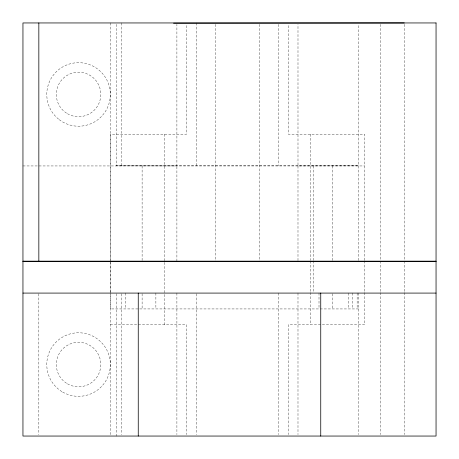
<?xml version="1.0" encoding="UTF-8"?>
<svg xmlns="http://www.w3.org/2000/svg" width="459" height="459" viewBox="0 0 459 459"><rect width="100%" height="100%" fill="white"/><g stroke="black" fill="none" stroke-linecap="round" stroke-linejoin="round"><path stroke-width="0.34" stroke-dasharray="2.29 1.72" d="M110.338 434.621L110.338 292.567M110.338 291.849L110.338 261.028M110.338 260.316L110.338 134.171L186.658 134.171L186.658 24.379M142.112 260.465L142.112 165.854M164.184 324.817L164.184 293.892M176.899 261.182L176.899 165.854M297.989 260.563L297.989 165.854M332.775 260.465L332.775 165.854M358.531 260.465L358.531 24.379M116.356 24.379L116.356 165.854L358.531 165.854L297.989 165.946L297.989 24.379M22.95 165.946L364.549 165.946M358.531 308.941L110.338 308.93L110.338 293.743M110.338 324.817L186.658 324.817L186.658 434.621M116.356 165.854L176.899 165.946L176.899 24.379M404.276 24.384L404.276 260.339M404.276 261.056L404.276 291.895M404.276 292.613L404.276 434.616M380.442 24.384L380.442 260.339M380.442 261.056L380.442 291.895M380.442 292.613L380.442 434.616M364.549 260.322L364.549 134.171L288.235 134.171L288.235 24.379M364.549 260.919L364.549 292.337M364.549 292.578L364.549 324.829L288.235 324.829L288.235 434.621M358.531 293.054L358.531 434.621M357.148 293.054L357.148 308.941M352.787 293.054L352.787 308.941M348.662 293.054L348.662 308.941M332.775 293.743L332.775 308.941M319.005 293.054L319.005 308.941M313.681 165.946L313.681 260.207M313.681 260.919L313.681 292.337M310.703 134.171L310.703 260.322M310.703 261.039L310.703 291.861M310.703 292.578L310.703 324.829M297.989 293.054L297.989 434.621M278.699 24.379L278.699 165.946M278.699 293.054L278.699 434.621M259.691 24.379L259.691 261.274M215.202 24.379L215.202 261.274M196.188 22.95L196.188 165.946M196.188 293.771L196.188 434.621M176.899 293.054L176.899 434.621M164.184 134.171L164.184 261.659M164.184 262.376L164.184 293.175M155.882 293.054L155.882 308.941M142.112 293.743L142.112 308.941M125.531 293.054L125.531 308.941M121.572 22.95L121.572 165.946M121.572 293.771L121.572 434.621M116.356 293.743L116.356 436.05M110.338 22.95L110.338 261.659M110.338 262.376L110.338 293.175M38.837 293.771L38.837 434.621M62.671 392.072A31.774 31.774 0 0 0 110.338 364.549A31.774 31.774 0 0 0 62.671 337.032A31.774 31.774 0 0 0 62.671 392.072M67.439 383.816A22.244 22.244 0 0 0 100.802 364.549A22.244 22.244 0 0 0 67.439 345.288A22.244 22.244 0 0 0 67.439 383.816M59.217 119.656A31.774 31.774 0 0 0 110.062 98.593A31.774 31.774 0 0 0 66.4 65.092A31.774 31.774 0 0 0 59.217 119.656M67.439 113.712A22.244 22.244 0 0 0 100.802 94.451A22.244 22.244 0 0 0 67.439 75.184A22.244 22.244 0 0 0 67.439 113.712"/><path stroke-width="0.69" d="M173.548 23.179L404.276 22.95M22.95 261.228L436.05 261.228M22.95 261.269L436.05 261.274M436.05 293.083L22.95 293.083M320.743 293.054L320.743 436.05M138.257 293.054L138.257 436.05M38.837 22.95L38.837 261.269M436.05 22.95L22.95 22.95L22.95 436.05L436.05 436.05L436.05 22.95"/></g></svg>
